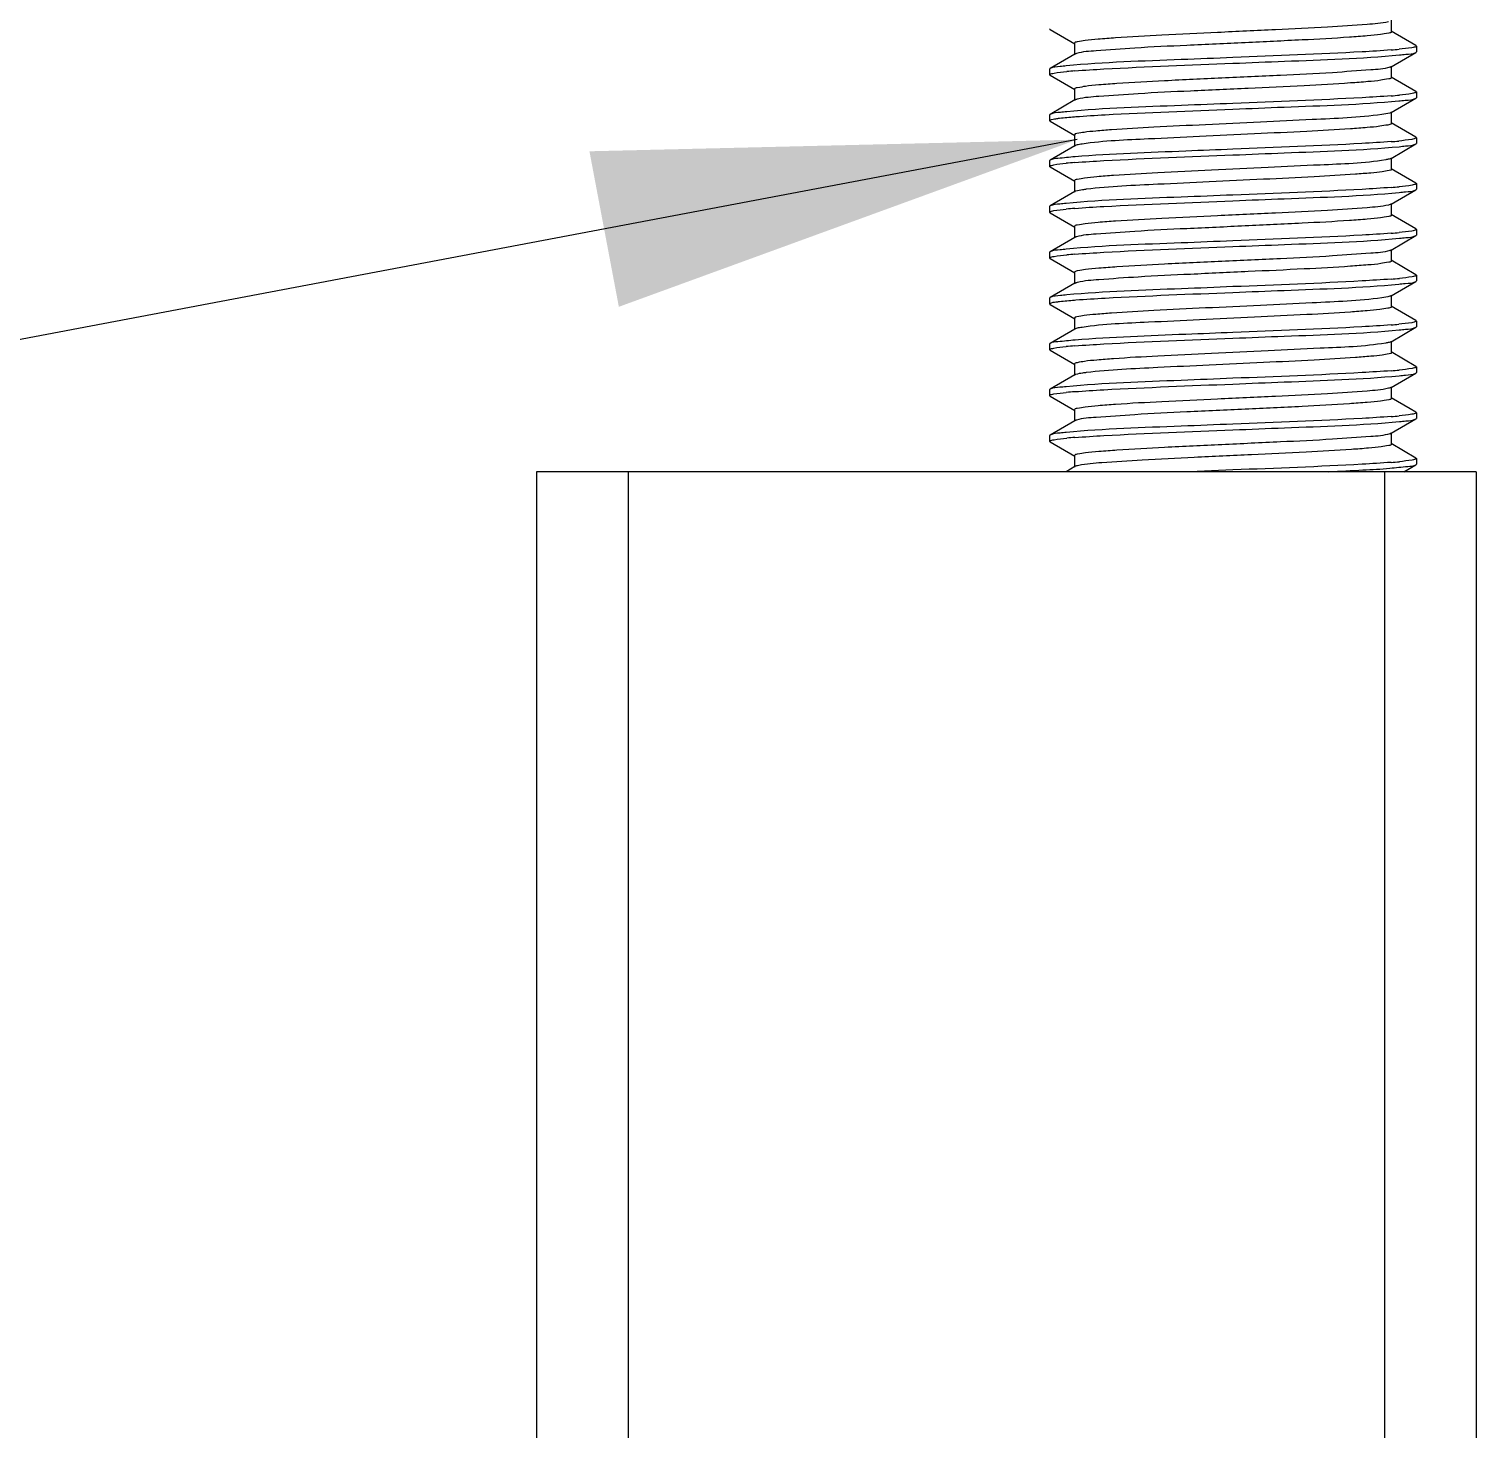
# Model space of a CAD drawing. Extents: x -1396510 to 1250330, y -1892470 to 1623980.
# Drawn here: x -1167422 to -1167121.4, y -61470.7 to -61179.8 of the extents above; entities that cross this region are included whole.
import ezdxf

# ---------------------------------------------------------------- set-up
doc = ezdxf.new("R2010")
doc.units = 0
doc.header["$LTSCALE"] = 1000
doc.header["$MEASUREMENT"] = 0
doc.styles.get("Standard").update_dxf_attribs({"font": 'gbenor.shx', "bigfont": 'gbcbig.shx'})
doc.dimstyles.get("Standard").update_dxf_attribs({"dimscale": 100, "dimtxt": 3.5, "dimasz": 1, "dimexe": 2.5, "dimexo": 3, "dimgap": 1.5, "dimtad": 1, "dimdec": 0, "dimzin": 0, "dimdsep": 46, "dimtxsty": 'Standard', "dimblk": 'ARCHTICK', "dimcen": 0.09, "dimadec": 0, "dimazin": 0, "dimtfac": 1, "dimtdec": 0, "dimtix": 1, "dimtmove": 2, "dimatfit": 3, "dimfxl": 0, "dimtolj": 1, "dimtzin": 0, "dimarcsym": 0})

# ---------------------------------------------------------------- blocks, each defined once
blk = doc.blocks.new('_ArchTick')
at = {"color": 0, "linetype": 'ByBlock', "const_width": 0.4}
blk.add_lwpolyline([(-0.5, -0.5), (0.5, 0.5)], dxfattribs=at)

msp = doc.modelspace()

# ---------------------------------------------------------------- linework, layer by layer
at = {"linetype": 'Continuous'}
for p, q in [((-1167139, -61180.4), (-1167139, -61178.02)), ((-1167209.91, -61179.91), (-1167210, -61179.81)), ((-1167209.91, -61179.91), (-1167204.74, -61182.9)), ((-1167133.93, -61183.27), (-1167139.1, -61180.28)), ((-1167204.85, -61182.78), (-1167204.85, -61185.16)), ((-1167133.93, -61183.27), (-1167133.84, -61183.38)), ((-1167133.84, -61183.38), (-1167133.84, -61184.57)), ((-1167204.74, -61185.04), (-1167209.91, -61188.03)), ((-1167139.1, -61187.66), (-1167133.93, -61184.67)), ((-1167133.93, -61184.67), (-1167133.84, -61184.57)), ((-1167209.91, -61188.03), (-1167210, -61188.14)), ((-1167210, -61188.14), (-1167210, -61189.33)), ((-1167209.91, -61189.43), (-1167210, -61189.33)), ((-1167209.91, -61189.43), (-1167204.74, -61192.42)), ((-1167139.1, -61187.66), (-1167139.29, -61187.74)), ((-1167133.93, -61192.79), (-1167139.1, -61189.8)), ((-1167139, -61189.92), (-1167139, -61187.54)), ((-1167204.85, -61192.3), (-1167204.85, -61194.68)), ((-1167133.93, -61192.79), (-1167133.84, -61192.9)), ((-1167133.84, -61192.9), (-1167133.84, -61194.09)), ((-1167204.74, -61194.56), (-1167209.91, -61197.55)), ((-1167139.1, -61197.18), (-1167133.93, -61194.19)), ((-1167133.93, -61194.19), (-1167133.84, -61194.09)), ((-1167209.91, -61197.55), (-1167210, -61197.66)), ((-1167210, -61197.66), (-1167210, -61198.85)), ((-1167209.91, -61198.95), (-1167210, -61198.85)), ((-1167209.91, -61198.95), (-1167204.74, -61201.94)), ((-1167204.84, -61198.05), (-1167204.57, -61198.03)), ((-1167139, -61199.44), (-1167139, -61197.06)), ((-1167204.85, -61201.82), (-1167204.85, -61204.2)), ((-1167133.93, -61202.31), (-1167139.1, -61199.32)), ((-1167204.74, -61204.08), (-1167209.91, -61207.07)), ((-1167139.1, -61206.7), (-1167133.93, -61203.71)), ((-1167133.93, -61202.31), (-1167133.84, -61202.42)), ((-1167133.93, -61203.71), (-1167133.84, -61203.6)), ((-1167133.84, -61202.42), (-1167133.84, -61203.61)), ((-1167209.91, -61207.07), (-1167210, -61207.18)), ((-1167210, -61207.18), (-1167210, -61208.37)), ((-1167139, -61208.96), (-1167139, -61206.58)), ((-1167209.91, -61208.47), (-1167210, -61208.37)), ((-1167209.91, -61208.47), (-1167204.74, -61211.46)), ((-1167133.93, -61211.83), (-1167139.1, -61208.84)), ((-1167204.74, -61213.6), (-1167209.91, -61216.59)), ((-1167204.85, -61211.34), (-1167204.85, -61213.72)), ((-1167204.6, -61213.53), (-1167204.74, -61213.6)), ((-1167139.1, -61216.22), (-1167133.93, -61213.23)), ((-1167133.93, -61211.83), (-1167133.84, -61211.93)), ((-1167133.93, -61213.23), (-1167133.84, -61213.13)), ((-1167133.84, -61211.93), (-1167133.84, -61213.12)), ((-1167209.91, -61216.59), (-1167210, -61216.69)), ((-1167210, -61216.69), (-1167210, -61217.88)), ((-1167139, -61218.48), (-1167139, -61216.1)), ((-1167209.91, -61217.99), (-1167210, -61217.88)), ((-1167209.91, -61217.99), (-1167204.74, -61220.98)), ((-1167133.93, -61221.35), (-1167139.1, -61218.36)), ((-1167204.74, -61223.12), (-1167209.91, -61226.11)), ((-1167204.85, -61220.86), (-1167204.85, -61223.24)), ((-1167139.1, -61225.74), (-1167133.93, -61222.75)), ((-1167133.93, -61221.35), (-1167133.84, -61221.46)), ((-1167133.93, -61222.75), (-1167133.84, -61222.64)), ((-1167133.84, -61221.45), (-1167133.84, -61222.64)), ((-1167209.91, -61226.11), (-1167210, -61226.21)), ((-1167139.1, -61225.74), (-1167139.29, -61225.82)), ((-1167139, -61228), (-1167139, -61225.62)), ((-1167210, -61226.21), (-1167210, -61227.4)), ((-1167209.91, -61227.51), (-1167210, -61227.4)), ((-1167209.91, -61227.51), (-1167204.74, -61230.5)), ((-1167133.93, -61230.87), (-1167139.1, -61227.88)), ((-1167204.85, -61230.38), (-1167204.85, -61232.76)), ((-1167133.93, -61230.87), (-1167133.84, -61230.97)), ((-1167133.93, -61232.27), (-1167133.84, -61232.16)), ((-1167133.84, -61230.97), (-1167133.84, -61232.16)), ((-1167204.74, -61232.64), (-1167209.91, -61235.63)), ((-1167139.1, -61235.26), (-1167133.93, -61232.27)), ((-1167139, -61237.52), (-1167139, -61235.14)), ((-1167209.91, -61235.63), (-1167210, -61235.73)), ((-1167210, -61235.73), (-1167210, -61236.92)), ((-1167209.91, -61237.03), (-1167210, -61236.92)), ((-1167209.91, -61237.03), (-1167204.74, -61240.02)), ((-1167204.84, -61236.13), (-1167204.57, -61236.1)), ((-1167133.93, -61240.39), (-1167139.1, -61237.4)), ((-1167204.85, -61239.9), (-1167204.85, -61242.28)), ((-1167133.93, -61240.39), (-1167133.84, -61240.49)), ((-1167133.84, -61240.49), (-1167133.84, -61241.68)), ((-1167204.74, -61242.16), (-1167209.91, -61245.15)), ((-1167139.1, -61244.78), (-1167133.93, -61241.79)), ((-1167133.93, -61241.79), (-1167133.84, -61241.68)), ((-1167209.91, -61245.15), (-1167210, -61245.25)), ((-1167210, -61245.25), (-1167210, -61246.44)), ((-1167209.91, -61246.55), (-1167210, -61246.44)), ((-1167209.91, -61246.55), (-1167204.74, -61249.54)), ((-1167133.93, -61249.91), (-1167139.1, -61246.92)), ((-1167139, -61247.04), (-1167139, -61244.66)), ((-1167204.85, -61249.42), (-1167204.85, -61251.8)), ((-1167133.93, -61249.91), (-1167133.84, -61250.01)), ((-1167133.84, -61250.01), (-1167133.84, -61251.2)), ((-1167204.74, -61251.68), (-1167209.91, -61254.67)), ((-1167204.6, -61251.61), (-1167204.74, -61251.68)), ((-1167139.1, -61254.3), (-1167133.93, -61251.31)), ((-1167133.93, -61251.31), (-1167133.84, -61251.2)), ((-1167209.91, -61254.67), (-1167210, -61254.77)), ((-1167210, -61254.77), (-1167210, -61255.96)), ((-1167209.91, -61256.07), (-1167210, -61255.96)), ((-1167209.91, -61256.07), (-1167204.74, -61259.06)), ((-1167139, -61256.56), (-1167139, -61254.18)), ((-1167204.85, -61258.94), (-1167204.85, -61261.32)), ((-1167135.09, -61258.76), (-1167139.1, -61256.44)), ((-1167133.93, -61259.43), (-1167135.09, -61258.76)), ((-1167204.74, -61261.2), (-1167209.91, -61264.19)), ((-1167139.1, -61263.82), (-1167133.93, -61260.83)), ((-1167133.93, -61259.43), (-1167133.84, -61259.53)), ((-1167133.93, -61260.83), (-1167133.84, -61260.72)), ((-1167133.84, -61259.53), (-1167133.84, -61260.72)), ((-1167209.91, -61264.19), (-1167210, -61264.29)), ((-1167210, -61264.29), (-1167210, -61265.48)), ((-1167139.1, -61263.82), (-1167139.29, -61263.9)), ((-1167139, -61266.08), (-1167139, -61263.7)), ((-1167209.91, -61265.59), (-1167210, -61265.48)), ((-1167209.91, -61265.59), (-1167204.74, -61268.58)), ((-1167133.93, -61268.95), (-1167139.1, -61265.96)), ((-1167204.74, -61270.72), (-1167206.59, -61271.79)), ((-1167204.85, -61268.46), (-1167204.85, -61270.84)), ((-1167203.96, -61270.48), (-1167204.23, -61270.54)), ((-1167136.43, -61271.79), (-1167133.93, -61270.35)), ((-1167133.93, -61268.95), (-1167133.84, -61269.05)), ((-1167133.93, -61270.35), (-1167133.84, -61270.24)), ((-1167133.84, -61269.05), (-1167133.84, -61270.24)), ((-1167121.44, -61271.79), (-1167316.59, -61271.79)), ((-1167316.59, -61271.79), (-1167316.59, -62874.07)), ((-1167297.55, -61271.79), (-1167297.55, -62874.07)), ((-1167171.92, -61271.43), (-1167180.82, -61271.79)), ((-1167140.48, -61271.79), (-1167140.48, -62874.07)), ((-1167121.44, -61271.79), (-1167121.44, -62874.07))]:
    msp.add_line(p, q, dxfattribs=at)
for centre, radius, start, end in [((-1167147.48, -61076.27), 108.23, 274.4571, 275.3372), ((-1167196.41, -61295.93), 107.73, 94.4567, 95.35), ((-1167140.01, -61185.66), 2.2, 287.9093, 289.044), ((-1167203.04, -61199.36), 5.11, 103.4604, 104.3304), ((-1167147.36, -61087.23), 106.8, 274.4562, 275.3759), ((-1167147.67, -61092.97), 110.59, 274.4593, 275.2731), ((-1167196.68, -61311.69), 104.44, 94.4466, 95.4488), ((-1167147.45, -61105.08), 107.98, 274.4571, 275.3429), ((-1167196.62, -61321.98), 105.21, 94.4523, 95.4224), ((-1167147.48, -61114.35), 108.23, 274.4571, 275.3372), ((-1167140.01, -61223.74), 2.2, 287.9093, 289.044), ((-1167196.41, -61334.01), 107.73, 94.4567, 95.35), ((-1167147.36, -61125.3), 106.8, 274.4562, 275.3759), ((-1167203.04, -61237.44), 5.11, 103.4604, 104.3304), ((-1167147.67, -61131.04), 110.59, 274.4593, 275.2731), ((-1167196.68, -61349.77), 104.44, 94.4466, 95.4488), ((-1167147.45, -61143.16), 107.98, 274.4571, 275.3429), ((-1167196.62, -61360.06), 105.21, 94.4523, 95.4224), ((-1167147.48, -61152.43), 108.23, 274.4571, 275.3372), ((-1167196.41, -61372.09), 107.73, 94.4567, 95.35), ((-1167140.01, -61261.82), 2.2, 287.9093, 289.044), ((-1167203.04, -61275.52), 5.11, 103.4604, 104.3304), ((-1167147.36, -61163.38), 106.8, 274.4562, 275.3759)]:
    msp.add_arc(centre, radius, start, end, dxfattribs=at)
for points, knots in [([(-1167139.61, -61178.32), (-1167141.07, -61178.66), (-1167145.32, -61178.96), (-1167153.13, -61179.53), (-1167163.49, -61180.01), (-1167174.97, -61180.54), (-1167186.02, -61181.06), (-1167194.36, -61181.5), (-1167199.58, -61181.92), (-1167202.42, -61182.14), (-1167203.75, -61182.44), (-1167204.85, -61182.57), (-1167204.85, -61182.78)], [0, 0, 0, 0, 0.068576, 0.194029, 0.359725, 0.543506, 0.720761, 0.867753, 0.923531, 0.964877, 0.99049, 1, 1, 1, 1]), ([(-1167139, -61180.4), (-1167139, -61180.61), (-1167140.12, -61180.74), (-1167141.49, -61181.05), (-1167144.4, -61181.28), (-1167149.73, -61181.7), (-1167158.25, -61182.14), (-1167169.48, -61182.67), (-1167181.07, -61183.21), (-1167191.42, -61183.68), (-1167199.03, -61184.29), (-1167203.13, -61184.53), (-1167204.45, -61184.93)], [0, 0, 0, 0, 0.009703, 0.035887, 0.07813, 0.135078, 0.284815, 0.464601, 0.649729, 0.81476, 0.937049, 1, 1, 1, 1]), ([(-1167134.28, -61183.61), (-1167134.45, -61183.65), (-1167135.48, -61183.85), (-1167136.53, -61183.95), (-1167137.41, -61184.04)], [0, 0, 0, 0, 0.163341, 1, 1, 1, 1]), ([(-1167133.84, -61183.38), (-1167133.84, -61183.43), (-1167134.02, -61183.54), (-1167134.17, -61183.58), (-1167134.28, -61183.61)], [0, 0, 0, 0, 0.314295, 1, 1, 1, 1]), ([(-1167171.92, -61185.76), (-1167175.5, -61185.9), (-1167187.05, -61186.39), (-1167198.62, -61186.73), (-1167206.56, -61187.49)], [0, 0, 0, 0, 0.309586, 1, 1, 1, 1]), ([(-1167204.78, -61188.52), (-1167202.76, -61188.36), (-1167191.81, -61187.7), (-1167180.86, -61187.3), (-1167171.92, -61186.95)], [0, 0, 0, 0, 0.184541, 1, 1, 1, 1]), ([(-1167204.45, -61184.93), (-1167204.51, -61184.94), (-1167204.61, -61184.98), (-1167204.7, -61185.02), (-1167204.74, -61185.04)], [0, 0, 0, 0, 0.569522, 1, 1, 1, 1]), ([(-1167139.06, -61184.18), (-1167141.08, -61184.34), (-1167152.03, -61185), (-1167162.99, -61185.4), (-1167171.92, -61185.76)], [0, 0, 0, 0, 0.184553, 1, 1, 1, 1]), ([(-1167171.92, -61186.95), (-1167168.36, -61186.8), (-1167156.83, -61186.31), (-1167145.29, -61185.98), (-1167137.35, -61185.22)], [0, 0, 0, 0, 0.309073, 1, 1, 1, 1]), ([(-1167137.35, -61185.22), (-1167136.91, -61185.18), (-1167135.79, -61185.02), (-1167134.55, -61185.03), (-1167133.93, -61184.67)], [0, 0, 0, 0, 0.379133, 1, 1, 1, 1]), ([(-1167210, -61189.33), (-1167210, -61189.27), (-1167209.83, -61189.17), (-1167209.68, -61189.13), (-1167209.58, -61189.1)], [0, 0, 0, 0, 0.315177, 1, 1, 1, 1]), ([(-1167206.56, -61187.49), (-1167206.99, -61187.53), (-1167208.09, -61187.68), (-1167209.3, -61187.68), (-1167209.91, -61188.03)], [0, 0, 0, 0, 0.378727, 1, 1, 1, 1]), ([(-1167209.58, -61189.1), (-1167209.41, -61189.06), (-1167208.38, -61188.85), (-1167207.33, -61188.75), (-1167206.45, -61188.67)], [0, 0, 0, 0, 0.16229, 1, 1, 1, 1]), ([(-1167139.33, -61187.76), (-1167140.6, -61188.17), (-1167144.65, -61188.38), (-1167152.19, -61189.02), (-1167162.54, -61189.48), (-1167174.16, -61190.02), (-1167185.45, -61190.55), (-1167194.02, -61191), (-1167199.4, -61191.42), (-1167202.33, -61191.65), (-1167203.71, -61191.96), (-1167204.84, -61192.09), (-1167204.85, -61192.3)], [0, 0, 0, 0, 0.061098, 0.182334, 0.347135, 0.532706, 0.713328, 0.863975, 0.921317, 0.963856, 0.990226, 1, 1, 1, 1]), ([(-1167139, -61189.92), (-1167139, -61190.13), (-1167140.09, -61190.26), (-1167141.43, -61190.56), (-1167144.26, -61190.79), (-1167149.48, -61191.2), (-1167157.83, -61191.64), (-1167168.88, -61192.16), (-1167180.36, -61192.69), (-1167190.72, -61193.18), (-1167198.53, -61193.74), (-1167202.78, -61194.04), (-1167204.23, -61194.39)], [0, 0, 0, 0, 0.009517, 0.035128, 0.076492, 0.132277, 0.279305, 0.456588, 0.640385, 0.806077, 0.931494, 1, 1, 1, 1]), ([(-1167134.22, -61193.11), (-1167134.38, -61193.16), (-1167135.42, -61193.37), (-1167136.47, -61193.47), (-1167137.35, -61193.55)], [0, 0, 0, 0, 0.159053, 1, 1, 1, 1]), ([(-1167133.84, -61192.9), (-1167133.84, -61192.94), (-1167133.99, -61193.05), (-1167134.12, -61193.08), (-1167134.22, -61193.11)], [0, 0, 0, 0, 0.319254, 1, 1, 1, 1]), ([(-1167171.92, -61195.28), (-1167175.48, -61195.42), (-1167186.99, -61195.91), (-1167198.52, -61196.25), (-1167206.45, -61197)], [0, 0, 0, 0, 0.308784, 1, 1, 1, 1]), ([(-1167204.31, -61194.41), (-1167204.39, -61194.43), (-1167204.54, -61194.47), (-1167204.69, -61194.53), (-1167204.74, -61194.56)], [0, 0, 0, 0, 0.585672, 1, 1, 1, 1]), ([(-1167139.06, -61193.7), (-1167141.08, -61193.86), (-1167152.02, -61194.52), (-1167162.98, -61194.92), (-1167171.92, -61195.28)], [0, 0, 0, 0, 0.184509, 1, 1, 1, 1]), ([(-1167171.92, -61196.47), (-1167168.39, -61196.33), (-1167156.91, -61195.84), (-1167145.42, -61195.49), (-1167137.51, -61194.76)], [0, 0, 0, 0, 0.307895, 1, 1, 1, 1]), ([(-1167137.51, -61194.76), (-1167137.05, -61194.71), (-1167135.87, -61194.55), (-1167134.58, -61194.57), (-1167133.93, -61194.19)], [0, 0, 0, 0, 0.380051, 1, 1, 1, 1]), ([(-1167210, -61198.85), (-1167210, -61198.8), (-1167209.55, -61198.48), (-1167209.1, -61198.51), (-1167208.69, -61198.45)], [0, 0, 0, 0, 0.092798, 1, 1, 1, 1]), ([(-1167206.45, -61197), (-1167206.89, -61197.04), (-1167208.03, -61197.2), (-1167209.28, -61197.19), (-1167209.91, -61197.55)], [0, 0, 0, 0, 0.379378, 1, 1, 1, 1]), ([(-1167208.69, -61198.45), (-1167208.44, -61198.41), (-1167207.17, -61198.24), (-1167205.88, -61198.13), (-1167204.84, -61198.05)], [0, 0, 0, 0, 0.190958, 1, 1, 1, 1]), ([(-1167140.98, -61197.59), (-1167145.78, -61198.23), (-1167154.21, -61198.56), (-1167166.43, -61199.2), (-1167177.41, -61199.69), (-1167187.71, -61200.19), (-1167195.36, -61200.61), (-1167200.1, -61201), (-1167202.66, -61201.22), (-1167203.87, -61201.49), (-1167204.85, -61201.63), (-1167204.85, -61201.82)], [0, 0, 0, 0, 0.226556, 0.394464, 0.573122, 0.741029, 0.877994, 0.929534, 0.967621, 0.99116, 1, 1, 1, 1]), ([(-1167204.57, -61198.03), (-1167202.55, -61197.87), (-1167191.67, -61197.22), (-1167180.78, -61196.82), (-1167171.92, -61196.47)], [0, 0, 0, 0, 0.186017, 1, 1, 1, 1]), ([(-1167139.1, -61197.18), (-1167139.18, -61197.23), (-1167139.79, -61197.44), (-1167140.43, -61197.52), (-1167140.98, -61197.59)], [0, 0, 0, 0, 0.140461, 1, 1, 1, 1]), ([(-1167139.02, -61199.5), (-1167139.19, -61199.7), (-1167140.11, -61199.8), (-1167141.71, -61200.11), (-1167144.36, -61200.32), (-1167149.38, -61200.71), (-1167157.2, -61201.13), (-1167167.64, -61201.63), (-1167178.61, -61202.11), (-1167190.55, -61202.76), (-1167198.71, -61203.04), (-1167203.27, -61203.73)], [0, 0, 0, 0, 0.011937, 0.038615, 0.07957, 0.133598, 0.274096, 0.443272, 0.620779, 0.785256, 1, 1, 1, 1]), ([(-1167139, -61199.44), (-1167139, -61199.45), (-1167139, -61199.47), (-1167139.01, -61199.49), (-1167139.02, -61199.5)], [0, 0, 0, 0, 0.463467, 1, 1, 1, 1]), ([(-1167203.27, -61203.73), (-1167203.45, -61203.76), (-1167203.94, -61203.85), (-1167204.46, -61203.92), (-1167204.74, -61204.08)], [0, 0, 0, 0, 0.353551, 1, 1, 1, 1]), ([(-1167171.92, -61204.8), (-1167175.18, -61204.93), (-1167186.12, -61205.38), (-1167197.06, -61205.77), (-1167204.73, -61206.37)], [0, 0, 0, 0, 0.297814, 1, 1, 1, 1]), ([(-1167139.07, -61203.22), (-1167141.09, -61203.38), (-1167152.03, -61204.04), (-1167162.99, -61204.44), (-1167171.92, -61204.8)], [0, 0, 0, 0, 0.184619, 1, 1, 1, 1]), ([(-1167171.92, -61205.99), (-1167168.37, -61205.84), (-1167156.86, -61205.35), (-1167145.33, -61205.01), (-1167137.4, -61204.27)], [0, 0, 0, 0, 0.308711, 1, 1, 1, 1]), ([(-1167134.29, -61202.65), (-1167134.46, -61202.69), (-1167135.53, -61202.9), (-1167136.61, -61203), (-1167137.51, -61203.09)], [0, 0, 0, 0, 0.163149, 1, 1, 1, 1]), ([(-1167137.4, -61204.27), (-1167136.96, -61204.22), (-1167135.81, -61204.06), (-1167134.56, -61204.07), (-1167133.93, -61203.71)], [0, 0, 0, 0, 0.379419, 1, 1, 1, 1]), ([(-1167133.84, -61202.42), (-1167133.84, -61202.47), (-1167134.03, -61202.58), (-1167134.18, -61202.62), (-1167134.29, -61202.65)], [0, 0, 0, 0, 0.312916, 1, 1, 1, 1]), ([(-1167210, -61208.37), (-1167210, -61208.32), (-1167209.84, -61208.21), (-1167209.71, -61208.18), (-1167209.61, -61208.15)], [0, 0, 0, 0, 0.319044, 1, 1, 1, 1]), ([(-1167204.73, -61206.37), (-1167205.92, -61206.46), (-1167207.61, -61206.7), (-1167209.43, -61206.8), (-1167209.91, -61207.07)], [0, 0, 0, 0, 0.683777, 1, 1, 1, 1]), ([(-1167209.61, -61208.15), (-1167209.45, -61208.1), (-1167208.46, -61207.9), (-1167207.45, -61207.8), (-1167206.6, -61207.72)], [0, 0, 0, 0, 0.160861, 1, 1, 1, 1]), ([(-1167140.2, -61206.99), (-1167144.69, -61207.76), (-1167152.89, -61207.98), (-1167164.94, -61208.66), (-1167176.19, -61209.15), (-1167186.87, -61209.67), (-1167194.87, -61210.09), (-1167199.84, -61210.5), (-1167202.54, -61210.72), (-1167203.81, -61211.01), (-1167204.85, -61211.14), (-1167204.85, -61211.34)], [0, 0, 0, 0, 0.210773, 0.377666, 0.558838, 0.731273, 0.873076, 0.926648, 0.966309, 0.990838, 1, 1, 1, 1]), ([(-1167204.78, -61207.56), (-1167202.76, -61207.4), (-1167191.82, -61206.74), (-1167180.86, -61206.34), (-1167171.92, -61205.99)], [0, 0, 0, 0, 0.184504, 1, 1, 1, 1]), ([(-1167139.1, -61206.7), (-1167139.22, -61206.77), (-1167139.6, -61206.88), (-1167139.97, -61206.95), (-1167140.2, -61206.99)], [0, 0, 0, 0, 0.374139, 1, 1, 1, 1]), ([(-1167139, -61208.96), (-1167139, -61209.14), (-1167139.94, -61209.29), (-1167141.13, -61209.55), (-1167143.61, -61209.77), (-1167148.23, -61210.15), (-1167155.72, -61210.57), (-1167165.82, -61211.07), (-1167176.66, -61211.55), (-1167188.93, -61212.17), (-1167197.47, -61212.53), (-1167202.4, -61213.13)], [0, 0, 0, 0, 0.008683, 0.031763, 0.069103, 0.119686, 0.254361, 0.420111, 0.597552, 0.765912, 1, 1, 1, 1]), ([(-1167202.4, -61213.13), (-1167202.65, -61213.16), (-1167203.39, -61213.27), (-1167204.14, -61213.36), (-1167204.6, -61213.53)], [0, 0, 0, 0, 0.341642, 1, 1, 1, 1]), ([(-1167139.06, -61212.74), (-1167141.08, -61212.9), (-1167152.03, -61213.56), (-1167162.99, -61213.96), (-1167171.92, -61214.31)], [0, 0, 0, 0, 0.184538, 1, 1, 1, 1]), ([(-1167171.92, -61215.5), (-1167168.37, -61215.36), (-1167156.86, -61214.87), (-1167145.34, -61214.53), (-1167137.41, -61213.79)], [0, 0, 0, 0, 0.308641, 1, 1, 1, 1]), ([(-1167137.41, -61213.79), (-1167136.96, -61213.74), (-1167135.82, -61213.58), (-1167134.56, -61213.59), (-1167133.93, -61213.23)], [0, 0, 0, 0, 0.379512, 1, 1, 1, 1]), ([(-1167134.23, -61212.15), (-1167134.4, -61212.2), (-1167135.44, -61212.41), (-1167136.51, -61212.51), (-1167137.4, -61212.59)], [0, 0, 0, 0, 0.159502, 1, 1, 1, 1]), ([(-1167133.84, -61211.93), (-1167133.84, -61211.98), (-1167134, -61212.09), (-1167134.13, -61212.12), (-1167134.23, -61212.15)], [0, 0, 0, 0, 0.318137, 1, 1, 1, 1]), ([(-1167206.6, -61216.05), (-1167207.02, -61216.09), (-1167208.11, -61216.25), (-1167209.31, -61216.24), (-1167209.91, -61216.59)], [0, 0, 0, 0, 0.378482, 1, 1, 1, 1]), ([(-1167171.92, -61214.31), (-1167175.51, -61214.46), (-1167187.07, -61214.95), (-1167198.65, -61215.28), (-1167206.6, -61216.05)], [0, 0, 0, 0, 0.309919, 1, 1, 1, 1]), ([(-1167139.61, -61216.39), (-1167141.07, -61216.74), (-1167145.32, -61217.04), (-1167153.13, -61217.6), (-1167163.49, -61218.09), (-1167174.97, -61218.62), (-1167186.02, -61219.14), (-1167194.36, -61219.58), (-1167199.58, -61219.99), (-1167202.42, -61220.22), (-1167203.75, -61220.52), (-1167204.85, -61220.65), (-1167204.85, -61220.86)], [0, 0, 0, 0, 0.068576, 0.194029, 0.359725, 0.543506, 0.720761, 0.867753, 0.923531, 0.964877, 0.99049, 1, 1, 1, 1]), ([(-1167204.79, -61217.08), (-1167202.77, -61216.92), (-1167191.82, -61216.26), (-1167180.86, -61215.86), (-1167171.92, -61215.5)], [0, 0, 0, 0, 0.184493, 1, 1, 1, 1]), ([(-1167139.1, -61216.22), (-1167139.16, -61216.26), (-1167139.33, -61216.32), (-1167139.51, -61216.37), (-1167139.61, -61216.39)], [0, 0, 0, 0, 0.406881, 1, 1, 1, 1]), ([(-1167210, -61217.88), (-1167210, -61217.84), (-1167209.84, -61217.73), (-1167209.71, -61217.7), (-1167209.61, -61217.67)], [0, 0, 0, 0, 0.318595, 1, 1, 1, 1]), ([(-1167209.61, -61217.67), (-1167209.45, -61217.62), (-1167208.44, -61217.42), (-1167207.42, -61217.32), (-1167206.56, -61217.24)], [0, 0, 0, 0, 0.160696, 1, 1, 1, 1]), ([(-1167139, -61218.48), (-1167139, -61218.69), (-1167140.12, -61218.82), (-1167141.49, -61219.13), (-1167144.4, -61219.36), (-1167149.73, -61219.78), (-1167158.25, -61220.22), (-1167169.48, -61220.75), (-1167181.07, -61221.29), (-1167191.42, -61221.76), (-1167199.03, -61222.37), (-1167203.13, -61222.61), (-1167204.45, -61223)], [0, 0, 0, 0, 0.009703, 0.035887, 0.07813, 0.135078, 0.284815, 0.464601, 0.649729, 0.81476, 0.937049, 1, 1, 1, 1]), ([(-1167204.45, -61223), (-1167204.51, -61223.02), (-1167204.61, -61223.05), (-1167204.7, -61223.1), (-1167204.74, -61223.12)], [0, 0, 0, 0, 0.569522, 1, 1, 1, 1]), ([(-1167139.06, -61222.26), (-1167141.08, -61222.42), (-1167152.03, -61223.08), (-1167162.99, -61223.48), (-1167171.92, -61223.83)], [0, 0, 0, 0, 0.184553, 1, 1, 1, 1]), ([(-1167134.28, -61221.68), (-1167134.45, -61221.73), (-1167135.48, -61221.93), (-1167136.53, -61222.03), (-1167137.41, -61222.12)], [0, 0, 0, 0, 0.163341, 1, 1, 1, 1]), ([(-1167137.35, -61223.3), (-1167136.91, -61223.26), (-1167135.79, -61223.1), (-1167134.55, -61223.11), (-1167133.93, -61222.75)], [0, 0, 0, 0, 0.379133, 1, 1, 1, 1]), ([(-1167133.84, -61221.46), (-1167133.84, -61221.51), (-1167134.02, -61221.62), (-1167134.17, -61221.66), (-1167134.28, -61221.68)], [0, 0, 0, 0, 0.314295, 1, 1, 1, 1]), ([(-1167206.56, -61225.57), (-1167206.99, -61225.61), (-1167208.09, -61225.76), (-1167209.3, -61225.76), (-1167209.91, -61226.11)], [0, 0, 0, 0, 0.378727, 1, 1, 1, 1]), ([(-1167171.92, -61223.83), (-1167175.5, -61223.98), (-1167187.05, -61224.47), (-1167198.62, -61224.8), (-1167206.56, -61225.57)], [0, 0, 0, 0, 0.309586, 1, 1, 1, 1]), ([(-1167139.33, -61225.84), (-1167140.6, -61226.25), (-1167144.65, -61226.46), (-1167152.19, -61227.09), (-1167162.54, -61227.56), (-1167174.16, -61228.1), (-1167185.45, -61228.63), (-1167194.02, -61229.08), (-1167199.4, -61229.5), (-1167202.33, -61229.72), (-1167203.71, -61230.04), (-1167204.84, -61230.16), (-1167204.85, -61230.38)], [0, 0, 0, 0, 0.061098, 0.182334, 0.347135, 0.532706, 0.713328, 0.863975, 0.921317, 0.963856, 0.990226, 1, 1, 1, 1]), ([(-1167204.78, -61226.6), (-1167202.76, -61226.44), (-1167191.81, -61225.78), (-1167180.86, -61225.38), (-1167171.92, -61225.02)], [0, 0, 0, 0, 0.184541, 1, 1, 1, 1]), ([(-1167171.92, -61225.02), (-1167168.36, -61224.88), (-1167156.83, -61224.39), (-1167145.29, -61224.05), (-1167137.35, -61223.3)], [0, 0, 0, 0, 0.309073, 1, 1, 1, 1]), ([(-1167210, -61227.4), (-1167210, -61227.35), (-1167209.83, -61227.24), (-1167209.68, -61227.21), (-1167209.58, -61227.18)], [0, 0, 0, 0, 0.315177, 1, 1, 1, 1]), ([(-1167209.58, -61227.18), (-1167209.41, -61227.13), (-1167208.38, -61226.93), (-1167207.33, -61226.83), (-1167206.45, -61226.75)], [0, 0, 0, 0, 0.16229, 1, 1, 1, 1]), ([(-1167139, -61228), (-1167139, -61228.21), (-1167140.09, -61228.34), (-1167141.43, -61228.64), (-1167144.26, -61228.87), (-1167149.48, -61229.28), (-1167157.83, -61229.72), (-1167168.88, -61230.24), (-1167180.36, -61230.77), (-1167190.72, -61231.26), (-1167198.53, -61231.82), (-1167202.78, -61232.12), (-1167204.23, -61232.47)], [0, 0, 0, 0, 0.009517, 0.035128, 0.076492, 0.132277, 0.279305, 0.456588, 0.640385, 0.806077, 0.931494, 1, 1, 1, 1]), ([(-1167139.06, -61231.78), (-1167141.08, -61231.93), (-1167152.02, -61232.6), (-1167162.98, -61233), (-1167171.92, -61233.35)], [0, 0, 0, 0, 0.184509, 1, 1, 1, 1]), ([(-1167134.22, -61231.19), (-1167134.38, -61231.23), (-1167135.42, -61231.45), (-1167136.47, -61231.55), (-1167137.35, -61231.63)], [0, 0, 0, 0, 0.159053, 1, 1, 1, 1]), ([(-1167133.84, -61230.97), (-1167133.84, -61231.02), (-1167133.99, -61231.13), (-1167134.12, -61231.16), (-1167134.22, -61231.19)], [0, 0, 0, 0, 0.319254, 1, 1, 1, 1]), ([(-1167206.45, -61235.07), (-1167206.89, -61235.12), (-1167208.03, -61235.28), (-1167209.28, -61235.27), (-1167209.91, -61235.63)], [0, 0, 0, 0, 0.379378, 1, 1, 1, 1]), ([(-1167171.92, -61233.35), (-1167175.48, -61233.5), (-1167186.99, -61233.99), (-1167198.52, -61234.33), (-1167206.45, -61235.07)], [0, 0, 0, 0, 0.308784, 1, 1, 1, 1]), ([(-1167204.31, -61232.48), (-1167204.39, -61232.51), (-1167204.54, -61232.55), (-1167204.69, -61232.61), (-1167204.74, -61232.64)], [0, 0, 0, 0, 0.585672, 1, 1, 1, 1]), ([(-1167204.57, -61236.1), (-1167202.55, -61235.95), (-1167191.67, -61235.3), (-1167180.78, -61234.9), (-1167171.92, -61234.54)], [0, 0, 0, 0, 0.186017, 1, 1, 1, 1]), ([(-1167171.92, -61234.54), (-1167168.39, -61234.4), (-1167156.91, -61233.92), (-1167145.42, -61233.57), (-1167137.51, -61232.83)], [0, 0, 0, 0, 0.307895, 1, 1, 1, 1]), ([(-1167137.51, -61232.83), (-1167137.05, -61232.79), (-1167135.87, -61232.63), (-1167134.58, -61232.64), (-1167133.93, -61232.27)], [0, 0, 0, 0, 0.380051, 1, 1, 1, 1]), ([(-1167210, -61236.92), (-1167210, -61236.88), (-1167209.55, -61236.56), (-1167209.1, -61236.59), (-1167208.69, -61236.52)], [0, 0, 0, 0, 0.092798, 1, 1, 1, 1]), ([(-1167208.69, -61236.52), (-1167208.44, -61236.49), (-1167207.17, -61236.32), (-1167205.88, -61236.21), (-1167204.84, -61236.13)], [0, 0, 0, 0, 0.190958, 1, 1, 1, 1]), ([(-1167140.98, -61235.67), (-1167145.78, -61236.31), (-1167154.21, -61236.64), (-1167166.43, -61237.28), (-1167177.41, -61237.76), (-1167187.71, -61238.27), (-1167195.36, -61238.69), (-1167200.1, -61239.08), (-1167202.66, -61239.3), (-1167203.87, -61239.57), (-1167204.85, -61239.71), (-1167204.85, -61239.9)], [0, 0, 0, 0, 0.226556, 0.394464, 0.573122, 0.741029, 0.877994, 0.929534, 0.967621, 0.99116, 1, 1, 1, 1]), ([(-1167139.02, -61237.58), (-1167139.19, -61237.77), (-1167140.11, -61237.88), (-1167141.71, -61238.18), (-1167144.36, -61238.39), (-1167149.38, -61238.79), (-1167157.2, -61239.2), (-1167167.64, -61239.71), (-1167178.61, -61240.19), (-1167190.55, -61240.84), (-1167198.71, -61241.12), (-1167203.27, -61241.81)], [0, 0, 0, 0, 0.011937, 0.038615, 0.07957, 0.133598, 0.274096, 0.443272, 0.620779, 0.785256, 1, 1, 1, 1]), ([(-1167139.1, -61235.26), (-1167139.18, -61235.3), (-1167139.79, -61235.52), (-1167140.43, -61235.59), (-1167140.98, -61235.67)], [0, 0, 0, 0, 0.140461, 1, 1, 1, 1]), ([(-1167139, -61237.52), (-1167139, -61237.53), (-1167139, -61237.55), (-1167139.01, -61237.57), (-1167139.02, -61237.58)], [0, 0, 0, 0, 0.463467, 1, 1, 1, 1]), ([(-1167134.29, -61240.73), (-1167134.46, -61240.77), (-1167135.53, -61240.98), (-1167136.61, -61241.08), (-1167137.51, -61241.16)], [0, 0, 0, 0, 0.163149, 1, 1, 1, 1]), ([(-1167133.84, -61240.49), (-1167133.84, -61240.55), (-1167134.03, -61240.66), (-1167134.18, -61240.7), (-1167134.29, -61240.73)], [0, 0, 0, 0, 0.312916, 1, 1, 1, 1]), ([(-1167204.78, -61245.64), (-1167202.76, -61245.48), (-1167191.82, -61244.82), (-1167180.86, -61244.42), (-1167171.92, -61244.06)], [0, 0, 0, 0, 0.184504, 1, 1, 1, 1]), ([(-1167203.27, -61241.81), (-1167203.45, -61241.83), (-1167203.94, -61241.92), (-1167204.46, -61242), (-1167204.74, -61242.16)], [0, 0, 0, 0, 0.353551, 1, 1, 1, 1]), ([(-1167171.92, -61242.87), (-1167175.18, -61243), (-1167186.12, -61243.45), (-1167197.06, -61243.85), (-1167204.73, -61244.45)], [0, 0, 0, 0, 0.297814, 1, 1, 1, 1]), ([(-1167139.07, -61241.3), (-1167141.09, -61241.46), (-1167152.03, -61242.12), (-1167162.99, -61242.52), (-1167171.92, -61242.87)], [0, 0, 0, 0, 0.184619, 1, 1, 1, 1]), ([(-1167171.92, -61244.06), (-1167168.37, -61243.92), (-1167156.86, -61243.43), (-1167145.33, -61243.09), (-1167137.4, -61242.34)], [0, 0, 0, 0, 0.308711, 1, 1, 1, 1]), ([(-1167137.4, -61242.34), (-1167136.96, -61242.3), (-1167135.81, -61242.14), (-1167134.56, -61242.15), (-1167133.93, -61241.79)], [0, 0, 0, 0, 0.379419, 1, 1, 1, 1]), ([(-1167210, -61246.44), (-1167210, -61246.39), (-1167209.84, -61246.29), (-1167209.71, -61246.25), (-1167209.61, -61246.23)], [0, 0, 0, 0, 0.319044, 1, 1, 1, 1]), ([(-1167204.73, -61244.45), (-1167205.92, -61244.54), (-1167207.61, -61244.78), (-1167209.43, -61244.87), (-1167209.91, -61245.15)], [0, 0, 0, 0, 0.683777, 1, 1, 1, 1]), ([(-1167209.61, -61246.23), (-1167209.45, -61246.18), (-1167208.46, -61245.98), (-1167207.45, -61245.88), (-1167206.6, -61245.8)], [0, 0, 0, 0, 0.160861, 1, 1, 1, 1]), ([(-1167140.2, -61245.07), (-1167144.69, -61245.84), (-1167152.89, -61246.05), (-1167164.94, -61246.74), (-1167176.19, -61247.22), (-1167186.87, -61247.74), (-1167194.87, -61248.17), (-1167199.84, -61248.57), (-1167202.54, -61248.8), (-1167203.81, -61249.08), (-1167204.85, -61249.22), (-1167204.85, -61249.42)], [0, 0, 0, 0, 0.210773, 0.377666, 0.558838, 0.731273, 0.873076, 0.926648, 0.966309, 0.990838, 1, 1, 1, 1]), ([(-1167139, -61247.04), (-1167139, -61247.22), (-1167139.94, -61247.37), (-1167141.13, -61247.63), (-1167143.61, -61247.85), (-1167148.23, -61248.23), (-1167155.72, -61248.65), (-1167165.82, -61249.14), (-1167176.66, -61249.62), (-1167188.93, -61250.25), (-1167197.47, -61250.61), (-1167202.4, -61251.21)], [0, 0, 0, 0, 0.008683, 0.031763, 0.069103, 0.119686, 0.254361, 0.420111, 0.597552, 0.765912, 1, 1, 1, 1]), ([(-1167139.1, -61244.78), (-1167139.22, -61244.85), (-1167139.6, -61244.95), (-1167139.97, -61245.03), (-1167140.2, -61245.07)], [0, 0, 0, 0, 0.374139, 1, 1, 1, 1]), ([(-1167134.23, -61250.23), (-1167134.4, -61250.28), (-1167135.44, -61250.49), (-1167136.51, -61250.59), (-1167137.4, -61250.67)], [0, 0, 0, 0, 0.159502, 1, 1, 1, 1]), ([(-1167133.84, -61250.01), (-1167133.84, -61250.06), (-1167134, -61250.17), (-1167134.13, -61250.2), (-1167134.23, -61250.23)], [0, 0, 0, 0, 0.318137, 1, 1, 1, 1]), ([(-1167171.92, -61252.39), (-1167175.51, -61252.54), (-1167187.07, -61253.03), (-1167198.65, -61253.36), (-1167206.6, -61254.13)], [0, 0, 0, 0, 0.309919, 1, 1, 1, 1]), ([(-1167202.4, -61251.21), (-1167202.65, -61251.24), (-1167203.39, -61251.34), (-1167204.14, -61251.44), (-1167204.6, -61251.61)], [0, 0, 0, 0, 0.341642, 1, 1, 1, 1]), ([(-1167139.06, -61250.82), (-1167141.08, -61250.97), (-1167152.03, -61251.64), (-1167162.99, -61252.04), (-1167171.92, -61252.39)], [0, 0, 0, 0, 0.184538, 1, 1, 1, 1]), ([(-1167171.92, -61253.58), (-1167168.37, -61253.44), (-1167156.86, -61252.95), (-1167145.34, -61252.61), (-1167137.41, -61251.86)], [0, 0, 0, 0, 0.308641, 1, 1, 1, 1]), ([(-1167137.41, -61251.86), (-1167136.96, -61251.82), (-1167135.82, -61251.66), (-1167134.56, -61251.67), (-1167133.93, -61251.31)], [0, 0, 0, 0, 0.379512, 1, 1, 1, 1]), ([(-1167210, -61255.96), (-1167210, -61255.91), (-1167209.84, -61255.81), (-1167209.71, -61255.77), (-1167209.61, -61255.75)], [0, 0, 0, 0, 0.318595, 1, 1, 1, 1]), ([(-1167206.6, -61254.13), (-1167207.02, -61254.17), (-1167208.11, -61254.32), (-1167209.31, -61254.32), (-1167209.91, -61254.67)], [0, 0, 0, 0, 0.378482, 1, 1, 1, 1]), ([(-1167209.61, -61255.75), (-1167209.45, -61255.7), (-1167208.44, -61255.49), (-1167207.42, -61255.4), (-1167206.56, -61255.31)], [0, 0, 0, 0, 0.160696, 1, 1, 1, 1]), ([(-1167139.61, -61254.47), (-1167141.07, -61254.82), (-1167145.32, -61255.12), (-1167153.13, -61255.68), (-1167163.49, -61256.17), (-1167174.97, -61256.7), (-1167186.02, -61257.22), (-1167194.36, -61257.66), (-1167199.58, -61258.07), (-1167202.42, -61258.3), (-1167203.75, -61258.6), (-1167204.85, -61258.73), (-1167204.85, -61258.94)], [0, 0, 0, 0, 0.068576, 0.194029, 0.359725, 0.543506, 0.720761, 0.867753, 0.923531, 0.964877, 0.99049, 1, 1, 1, 1]), ([(-1167204.79, -61255.16), (-1167202.77, -61255), (-1167191.82, -61254.34), (-1167180.86, -61253.94), (-1167171.92, -61253.58)], [0, 0, 0, 0, 0.184493, 1, 1, 1, 1]), ([(-1167139.1, -61254.3), (-1167139.16, -61254.33), (-1167139.33, -61254.4), (-1167139.51, -61254.45), (-1167139.61, -61254.47)], [0, 0, 0, 0, 0.406881, 1, 1, 1, 1]), ([(-1167139, -61256.56), (-1167139, -61256.77), (-1167140.12, -61256.9), (-1167141.49, -61257.21), (-1167144.4, -61257.43), (-1167149.73, -61257.85), (-1167158.25, -61258.3), (-1167169.48, -61258.83), (-1167181.07, -61259.37), (-1167191.42, -61259.84), (-1167199.03, -61260.45), (-1167203.13, -61260.69), (-1167204.45, -61261.08)], [0, 0, 0, 0, 0.009703, 0.035887, 0.07813, 0.135078, 0.284815, 0.464601, 0.649729, 0.81476, 0.937049, 1, 1, 1, 1]), ([(-1167171.92, -61261.91), (-1167175.5, -61262.05), (-1167187.05, -61262.55), (-1167198.62, -61262.88), (-1167206.56, -61263.64)], [0, 0, 0, 0, 0.309586, 1, 1, 1, 1]), ([(-1167204.45, -61261.08), (-1167204.51, -61261.1), (-1167204.61, -61261.13), (-1167204.7, -61261.17), (-1167204.74, -61261.2)], [0, 0, 0, 0, 0.569522, 1, 1, 1, 1]), ([(-1167139.06, -61260.33), (-1167141.08, -61260.49), (-1167152.03, -61261.16), (-1167162.99, -61261.56), (-1167171.92, -61261.91)], [0, 0, 0, 0, 0.184553, 1, 1, 1, 1]), ([(-1167171.92, -61263.1), (-1167168.36, -61262.96), (-1167156.83, -61262.47), (-1167145.29, -61262.13), (-1167137.35, -61261.38)], [0, 0, 0, 0, 0.309073, 1, 1, 1, 1]), ([(-1167134.28, -61259.76), (-1167134.45, -61259.81), (-1167135.48, -61260.01), (-1167136.53, -61260.11), (-1167137.41, -61260.19)], [0, 0, 0, 0, 0.163341, 1, 1, 1, 1]), ([(-1167137.35, -61261.38), (-1167136.91, -61261.34), (-1167135.79, -61261.18), (-1167134.55, -61261.19), (-1167133.93, -61260.83)], [0, 0, 0, 0, 0.379133, 1, 1, 1, 1]), ([(-1167133.84, -61259.53), (-1167133.84, -61259.59), (-1167134.02, -61259.7), (-1167134.17, -61259.73), (-1167134.28, -61259.76)], [0, 0, 0, 0, 0.314295, 1, 1, 1, 1]), ([(-1167210, -61265.48), (-1167210, -61265.43), (-1167209.83, -61265.32), (-1167209.68, -61265.28), (-1167209.58, -61265.26)], [0, 0, 0, 0, 0.315177, 1, 1, 1, 1]), ([(-1167206.56, -61263.64), (-1167206.99, -61263.68), (-1167208.09, -61263.84), (-1167209.3, -61263.84), (-1167209.91, -61264.19)], [0, 0, 0, 0, 0.378727, 1, 1, 1, 1]), ([(-1167209.58, -61265.26), (-1167209.41, -61265.21), (-1167208.38, -61265.01), (-1167207.33, -61264.91), (-1167206.45, -61264.82)], [0, 0, 0, 0, 0.16229, 1, 1, 1, 1]), ([(-1167139.33, -61263.91), (-1167140.6, -61264.33), (-1167144.65, -61264.54), (-1167152.19, -61265.17), (-1167162.54, -61265.63), (-1167174.16, -61266.18), (-1167185.45, -61266.71), (-1167194.02, -61267.16), (-1167199.4, -61267.58), (-1167202.33, -61267.8), (-1167203.71, -61268.12), (-1167204.84, -61268.24), (-1167204.85, -61268.46)], [0, 0, 0, 0, 0.061098, 0.182334, 0.347135, 0.532706, 0.713328, 0.863975, 0.921317, 0.963856, 0.990226, 1, 1, 1, 1]), ([(-1167204.78, -61264.68), (-1167202.76, -61264.52), (-1167191.81, -61263.86), (-1167180.86, -61263.46), (-1167171.92, -61263.1)], [0, 0, 0, 0, 0.184541, 1, 1, 1, 1]), ([(-1167139, -61266.08), (-1167139, -61266.28), (-1167140.06, -61266.41), (-1167141.36, -61266.71), (-1167144.13, -61266.93), (-1167149.22, -61267.34), (-1167157.4, -61267.77), (-1167168.26, -61268.29), (-1167179.63, -61268.81), (-1167189.99, -61269.3), (-1167197.98, -61269.84), (-1167202.38, -61270.17), (-1167203.96, -61270.48)], [0, 0, 0, 0, 0.009331, 0.03439, 0.074877, 0.129528, 0.273875, 0.448678, 0.631138, 0.797452, 0.925949, 1, 1, 1, 1]), ([(-1167204.31, -61270.56), (-1167204.39, -61270.58), (-1167204.54, -61270.63), (-1167204.69, -61270.68), (-1167204.74, -61270.72)], [0, 0, 0, 0, 0.585672, 1, 1, 1, 1]), ([(-1167139.06, -61269.85), (-1167141.08, -61270.01), (-1167152.02, -61270.68), (-1167162.98, -61271.08), (-1167171.92, -61271.43)], [0, 0, 0, 0, 0.184509, 1, 1, 1, 1]), ([(-1167152.02, -61271.79), (-1167149.66, -61271.68), (-1167145.44, -61271.45), (-1167139.94, -61271.18), (-1167136.34, -61270.73), (-1167134.43, -61270.63), (-1167133.93, -61270.35)], [0, 0, 0, 0, 0.390986, 0.698338, 0.904922, 1, 1, 1, 1]), ([(-1167134.22, -61269.27), (-1167134.38, -61269.31), (-1167135.42, -61269.52), (-1167136.47, -61269.62), (-1167137.35, -61269.71)], [0, 0, 0, 0, 0.159053, 1, 1, 1, 1]), ([(-1167133.84, -61269.05), (-1167133.84, -61269.1), (-1167133.99, -61269.2), (-1167134.12, -61269.24), (-1167134.22, -61269.27)], [0, 0, 0, 0, 0.319254, 1, 1, 1, 1])]:
    msp.add_open_spline(points, degree=3, knots=knots, dxfattribs=at)

# ---------------------------------------------------------------- leaders
at = {"color": 7}
msp.add_leader([(-1167204.27, -61202.8), (-1167722.55, -61300.81)], dimstyle='Standard', override={"dimgap": 100, "dimtad": 0}, dxfattribs=at)

doc.saveas('drawing.dxf')
